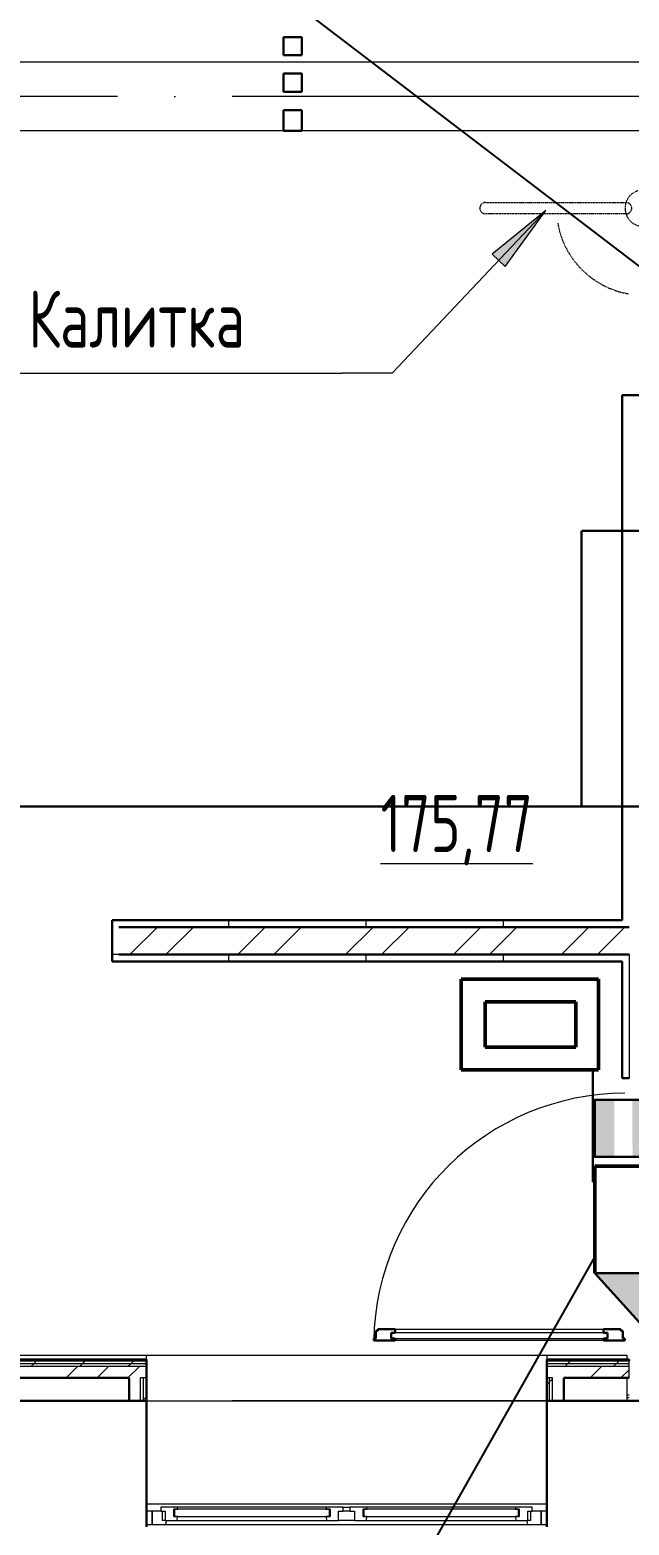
# Model space of a CAD drawing. Header units: millimetres. Extents: x -325553 to 627452, y -28539 to 738858.
# Drawn here: x -15449 to -12830, y 185171 to 191705 of the extents above; entities that cross this region are included whole.
import ezdxf
from ezdxf.enums import TextEntityAlignment as Align

# ---------------------------------------------------------------- set-up
doc = ezdxf.new("R2010")
doc.units = ezdxf.units.MM
doc.set_wipeout_variables(frame=1)
for name, pattern in [('ADSK_Линия сетки', [25, 20, -2.5, 0, -2.5]), ('ADSK_Невидимые', [5, 3, -2]), ('ADSK_Сверху', [450, 300, -150]), ('штриховаяX2', [1.5, 1, -0.5])]:
    doc.linetypes.add(name, pattern=pattern)
doc.layers.add('000_доп.МДУ', color=7, linetype='Continuous')
for name, color, linetype, lineweight in [('_ Окна', 7, 'Continuous', 9), ('RC-Извещатели_охранные', 5, 'Continuous', 30), ('RC-Линии_связи-Адресные', 5, 'Continuous', 30), ('Аннотация', 7, 'Continuous', 18), ('Двери', 252, 'Continuous', 9), ('Линии', 7, 'Continuous', 9), ('Марки помещений', 252, 'Continuous', 20), ('Обобщенные модели', 252, 'Continuous', 18), ('Ограждение', 252, 'Continuous', 9), ('Окна', 252, 'Continuous', 9), ('Оси', 252, 'Continuous', 9), ('СКУД', 1, 'Continuous', 30), ('Стены внутренние', 7, 'Continuous', 18), ('Стены наружные', 7, 'Continuous', 18), ('Стены штриховка', 7, 'Continuous', 9)]:
    doc.layers.add(name, color=color, linetype=linetype, lineweight=lineweight)
doc.layers.add('Двери открывание', color=7, linetype='Continuous', lineweight=9, true_color=0xc0c0c0)
doc.styles.add('GOST Common_3', font='', dxfattribs={"height": 3.5})
doc.styles.get("Standard").update_dxf_attribs({"font": ''})
doc.styles.get('GOST Common_3').set_extended_font_data('GOST 2.304 type A')
doc.styles.get('Standard').set_extended_font_data('GOST type B')

# ---------------------------------------------------------------- blocks, each defined once
blk = doc.blocks.new('1 этаж')
at = {"layer": 'Аннотация', "lineweight": 20, "true_color": 0x636466}
blk.add_hatch(color=251, dxfattribs=at).paths.add_polyline_path([(-13935, 20658.5), (-14169.6, 20467.4), (-14112.2, 20413.2)])
at = {"layer": '_ Окна', "color": 251, "true_color": 0x636466}
for p, q in [((-15655.8, 14974.3), (-15680.8, 14974.3)), ((-15655.8, 14916.3), (-15655.8, 14974.3)), ((-15557.8, 14982.3), (-15560.8, 14982.3)), ((-15560.8, 14982.3), (-15560.8, 14950.3)), ((-14880.8, 14982.3), (-15557.8, 14982.3)), ((-15557.8, 14982.3), (-15557.8, 14950.3)), ((-15557.8, 14950.3), (-15557.8, 14982.3)), ((-14880.8, 14950.3), (-14880.8, 14982.3)), ((-14880.8, 14982.3), (-14880.8, 14950.3)), ((-14877.8, 14982.3), (-14880.8, 14982.3)), ((-14877.8, 14950.3), (-14877.8, 14982.3)), ((-14730.8, 14982.3), (-14733.8, 14982.3)), ((-14733.8, 14982.3), (-14733.8, 14950.3)), ((-14053.8, 14982.3), (-14730.8, 14982.3)), ((-14730.8, 14982.3), (-14730.8, 14950.3)), ((-14730.8, 14950.3), (-14730.8, 14982.3)), ((-14053.8, 14950.3), (-14053.8, 14982.3)), ((-14053.8, 14982.3), (-14053.8, 14950.3)), ((-14050.8, 14982.3), (-14053.8, 14982.3)), ((-14050.8, 14950.3), (-14050.8, 14982.3)), ((-13930.8, 14974.3), (-13955.8, 14974.3)), ((-13955.8, 14974.3), (-13955.8, 14916.3)), ((-15680.8, 14916.3), (-15655.8, 14916.3)), ((-15560.8, 14950.3), (-15557.8, 14950.3)), ((-15557.8, 14950.3), (-14880.8, 14950.3)), ((-14880.8, 14950.3), (-14877.8, 14950.3)), ((-14733.8, 14950.3), (-14730.8, 14950.3)), ((-14730.8, 14950.3), (-14053.8, 14950.3)), ((-14053.8, 14950.3), (-14050.8, 14950.3)), ((-13955.8, 14916.3), (-13930.8, 14916.3))]:
    blk.add_line(p, q, dxfattribs=at)
at = {"layer": '_ Окна', "color": 251, "lineweight": 18, "true_color": 0x636466}
for p, q in [((-15617.8, 14974.3), (-15655.8, 14974.3)), ((-15655.8, 14974.3), (-15655.8, 14916.3)), ((-15561.8, 14991.3), (-15617.8, 14991.3)), ((-15617.8, 14991.3), (-15617.8, 14974.3)), ((-15617.8, 14974.3), (-15597.8, 14974.3)), ((-15609.8, 14933.3), (-15609.8, 14974.3)), ((-15597.8, 14974.3), (-15597.8, 14933.3)), ((-15560.8, 14990.3), (-15561.8, 14991.3)), ((-15559.8, 14991.3), (-15560.8, 14990.3)), ((-15560.8, 14950.3), (-15560.8, 14982.3)), ((-15560.8, 14982.3), (-15542.8, 14982.3)), ((-15545.2, 14991.3), (-15559.8, 14991.3)), ((-15542.8, 14982.3), (-15545.2, 14991.3)), ((-14893.4, 14991.3), (-14895.8, 14982.3)), ((-14895.8, 14982.3), (-14877.8, 14982.3)), ((-14878.8, 14991.3), (-14893.4, 14991.3)), ((-14877.8, 14990.3), (-14878.8, 14991.3)), ((-14876.8, 14991.3), (-14877.8, 14990.3)), ((-14877.8, 14982.3), (-14877.8, 14950.3)), ((-14820.8, 14991.3), (-14876.8, 14991.3)), ((-14840.8, 14933.3), (-14840.8, 14974.3)), ((-14840.8, 14974.3), (-14820.8, 14974.3)), ((-14820.8, 14974.3), (-14820.8, 14991.3)), ((-14734.8, 14991.3), (-14790.8, 14991.3)), ((-14790.8, 14991.3), (-14790.8, 14974.3)), ((-14790.8, 14974.3), (-14770.8, 14974.3)), ((-14770.8, 14974.3), (-14770.8, 14933.3)), ((-14733.8, 14990.3), (-14734.8, 14991.3)), ((-14732.8, 14991.3), (-14733.8, 14990.3)), ((-14733.8, 14950.3), (-14733.8, 14982.3)), ((-14733.8, 14982.3), (-14715.8, 14982.3)), ((-14718.2, 14991.3), (-14732.8, 14991.3)), ((-14715.8, 14982.3), (-14718.2, 14991.3)), ((-14066.4, 14991.3), (-14068.8, 14982.3)), ((-14068.8, 14982.3), (-14050.8, 14982.3)), ((-14051.8, 14991.3), (-14066.4, 14991.3)), ((-14050.8, 14990.3), (-14051.8, 14991.3)), ((-14049.8, 14991.3), (-14050.8, 14990.3)), ((-14050.8, 14982.3), (-14050.8, 14950.3)), ((-13993.8, 14991.3), (-14049.8, 14991.3)), ((-14013.8, 14933.3), (-14013.8, 14974.3)), ((-14013.8, 14974.3), (-13993.8, 14974.3)), ((-14001.8, 14974.3), (-14001.8, 14933.3)), ((-13993.8, 14974.3), (-13993.8, 14991.3)), ((-13955.8, 14974.3), (-13993.8, 14974.3)), ((-13955.8, 14916.3), (-13955.8, 14974.3)), ((-15655.8, 14916.3), (-15596.4, 14916.3)), ((-15597.8, 14933.3), (-15609.8, 14933.3)), ((-15597.8, 14933.3), (-15547.4, 14933.3)), ((-15596.4, 14916.3), (-15591.8, 14933.3)), ((-15542.8, 14950.3), (-15560.8, 14950.3)), ((-15547.4, 14933.3), (-15542.8, 14950.3)), ((-14877.8, 14950.3), (-14895.8, 14950.3)), ((-14895.8, 14950.3), (-14891.2, 14933.3)), ((-14891.2, 14933.3), (-14840.8, 14933.3)), ((-14770.8, 14933.3), (-14720.4, 14933.3)), ((-14715.8, 14950.3), (-14733.8, 14950.3)), ((-14720.4, 14933.3), (-14715.8, 14950.3)), ((-14050.8, 14950.3), (-14068.8, 14950.3)), ((-14068.8, 14950.3), (-14064.2, 14933.3)), ((-14064.2, 14933.3), (-14013.8, 14933.3)), ((-14019.8, 14933.3), (-14015.2, 14916.3)), ((-14015.2, 14916.3), (-13955.8, 14916.3)), ((-14001.8, 14933.3), (-14013.8, 14933.3))]:
    blk.add_line(p, q, dxfattribs=at)
at = {"layer": 'Аннотация', "color": 251, "lineweight": 20, "true_color": 0x636466}
for p, q in [((-13935, 20658.5), (-14606.1, 19947.3)), ((-13935, 20658.5), (-14169.6, 20467.4)), ((-14112.2, 20413.2), (-13935, 20658.5)), ((-14169.6, 20467.4), (-14112.2, 20413.2)), ((-16324.8, 19947.3), (-14824.8, 19947.3)), ((-14606.1, 19947.3), (-14824.8, 19947.3))]:
    blk.add_line(p, q, dxfattribs=at)
at = {"layer": 'Двери', "color": 251, "lineweight": 30, "true_color": 0x636466}
for p, q in [((-14677.8, 15762.3), (-14668.8, 15762.3)), ((-14677.8, 15728.3), (-14677.8, 15762.3)), ((-14668.8, 15770.3), (-14592.8, 15770.3)), ((-14668.8, 15762.3), (-14668.8, 15770.3)), ((-14592.8, 15753.3), (-14610.8, 15753.3)), ((-14610.8, 15753.3), (-14610.8, 15729.3)), ((-14592.8, 15770.3), (-14592.8, 15753.3)), ((-13682.8, 15770.3), (-13606.8, 15770.3)), ((-13682.8, 15770.3), (-13682.8, 15753.3)), ((-13682.8, 15753.3), (-13664.8, 15753.3)), ((-13664.8, 15753.3), (-13664.8, 15729.3)), ((-13606.8, 15770.3), (-13606.8, 15762.3)), ((-13606.8, 15762.3), (-13597.8, 15762.3)), ((-13597.8, 15762.3), (-13597.8, 15728.3)), ((-14686.8, 15728.3), (-14677.8, 15728.3)), ((-14686.8, 15720.3), (-14686.8, 15728.3)), ((-14592.8, 15720.3), (-14686.8, 15720.3)), ((-14610.8, 15729.3), (-14592.8, 15729.3)), ((-14592.8, 15729.3), (-14592.8, 15720.3)), ((-13682.8, 15729.3), (-13682.8, 15720.3)), ((-13664.8, 15729.3), (-13682.8, 15729.3)), ((-13588.8, 15720.3), (-13682.8, 15720.3)), ((-13597.8, 15728.3), (-13588.8, 15728.3)), ((-13588.8, 15728.3), (-13588.8, 15720.3))]:
    blk.add_line(p, q, dxfattribs=at)
at = {"layer": 'Двери', "color": 251, "true_color": 0x636466}
for p, q in [((-13664.8, 15753.3), (-14610.8, 15753.3)), ((-14610.8, 15753.3), (-14610.8, 15729.3)), ((-14592.8, 15770.3), (-13682.8, 15770.3)), ((-13664.8, 15729.3), (-13664.8, 15753.3)), ((-14610.8, 15729.3), (-13664.8, 15729.3)), ((-13682.8, 15720.3), (-14592.8, 15720.3))]:
    blk.add_line(p, q, dxfattribs=at)
at = {"layer": 'Двери открывание', "color": 251, "true_color": 0x636466}
blk.add_arc((-13588.8, 15702.3), 1098, 90, 179.06068, dxfattribs=at)
at = {"layer": 'Линии', "color": 251, "linetype": 'ADSK_Сверху', "ltscale": 100, "true_color": 0x636466}
for p, q in [((-7750.8, 21306.3), (-28215.8, 21306.3)), ((-7750.8, 21006.3), (-28215.8, 21006.3))]:
    blk.add_line(p, q, dxfattribs=at)
at = {"layer": 'Обобщенные модели', "color": 251, "linetype": 'ADSK_Невидимые', "true_color": 0x636466}
for p, q in [((-14198.3, 20693.3), (-13584.3, 20693.3)), ((-13584.3, 20643.3), (-14198.3, 20643.3))]:
    blk.add_line(p, q, dxfattribs=at)
for centre, radius, start, end in [((-13508.3, 20668.3), 80, 107.94466, 0), ((-14198.3, 20668.3), 25, 90, 180), ((-14198.3, 20668.3), 25, 180, 270), ((-13584.3, 20668.3), 25, 0, 90), ((-13584.3, 20668.3), 25, 270, 0), ((-13508.3, 20668.3), 380, 190, 260)]:
    blk.add_arc(centre, radius, start, end, dxfattribs=at)
at = {"layer": 'Ограждение', "color": 251, "true_color": 0x636466}
for p, q in [((-27566.2, 15656.3), (-13580.8, 15656.3)), ((-15680.8, 15636.3), (-15680.8, 15656.3)), ((-15680.8, 15656.3), (-13930.8, 15656.3)), ((-13930.8, 15656.3), (-13930.8, 15636.3)), ((-13580.8, 15656.3), (-13580.8, 15636.1)), ((-13580.8, 15556.3), (-13580.8, 15456.3)), ((-15680.8, 15456.3), (-13930.8, 15456.3)), ((-13570.8, 15481.3), (-13580.8, 15481.3)), ((-13580.8, 15471.3), (-13570.8, 15471.3)), ((-15680.8, 15006.3), (-13930.8, 15006.3))]:
    blk.add_line(p, q, dxfattribs=at)
at = {"layer": 'Окна', "color": 251, "true_color": 0x636466}
for p, q in [((-15559.8, 14991.3), (-15561.8, 14991.3)), ((-14893.4, 14991.3), (-15545.2, 14991.3)), ((-14876.8, 14991.3), (-14878.8, 14991.3)), ((-14820.8, 14991.3), (-14790.8, 14991.3)), ((-14790.8, 14974.3), (-14820.8, 14974.3)), ((-14732.8, 14991.3), (-14734.8, 14991.3)), ((-14066.4, 14991.3), (-14718.2, 14991.3)), ((-14049.8, 14991.3), (-14051.8, 14991.3)), ((-15596.4, 14916.3), (-14015.2, 14916.3)), ((-15547.4, 14933.3), (-14891.2, 14933.3)), ((-14770.8, 14933.3), (-14840.8, 14933.3)), ((-14720.4, 14933.3), (-14064.2, 14933.3))]:
    blk.add_line(p, q, dxfattribs=at)
at = {"layer": 'Оси', "color": 251, "linetype": 'ADSK_Линия сетки', "ltscale": 100, "true_color": 0x636466}
for p, q in [((-805.8, 21156.3), (-72528.1, 21156.3)), ((-805.8, 15456.3), (-72528.1, 15456.3))]:
    blk.add_line(p, q, dxfattribs=at)
at = {"layer": 'Стены внутренние', "color": 251, "lineweight": 30, "true_color": 0x636466}
for p, q in [((-15000.8, 21416.3), (-15080.8, 21416.3)), ((-15080.8, 21416.3), (-15080.8, 21336.3)), ((-15000.8, 21336.3), (-15000.8, 21416.3)), ((-15080.8, 21336.3), (-15000.8, 21336.3)), ((-15000.8, 21256.3), (-15080.8, 21256.3)), ((-15080.8, 21256.3), (-15080.8, 21176.3)), ((-15000.8, 21176.3), (-15000.8, 21256.3)), ((-15080.8, 21176.3), (-15000.8, 21176.3)), ((-15000.8, 21096.3), (-15080.8, 21096.3)), ((-15080.8, 21096.3), (-15080.8, 21006.3)), ((-15000.8, 21006.3), (-15000.8, 21096.3)), ((-15080.8, 21006.3), (-15000.8, 21006.3)), ((-15755.8, 15456.3), (-16670.8, 15456.3)), ((-15680.8, 14906.3), (-15680.8, 15456.3)), ((-13930.8, 15456.3), (-13930.8, 14906.3)), ((-13570.8, 15456.3), (-13855.8, 15456.3))]:
    blk.add_line(p, q, dxfattribs=at)
at = {"layer": 'Стены внутренние', "color": 251, "linetype": 'Continuous', "lineweight": 9, "true_color": 0x636466}
blk.add_line((-15080.8, 21096), (-15000.8, 21096), dxfattribs=at)
at = {"layer": 'Стены наружные', "color": 251, "lineweight": 30, "true_color": 0x636466}
for p, q in [((-13600.8, 19851.3), (-13450.8, 19851.3)), ((-13600.8, 17556.3), (-13600.8, 19851.3)), ((-13600.8, 17556.3), (-15830.8, 17556.3)), ((-15830.8, 17556.3), (-15830.8, 17376.3)), ((-13570.8, 17526.3), (-15800.8, 17526.3)), ((-15800.8, 17406.3), (-13570.8, 17406.3)), ((-15830.8, 17376.3), (-13600.8, 17376.3)), ((-13600.8, 17376.3), (-13600.8, 16866.3)), ((-13600.8, 16866.3), (-13570.8, 16866.3)), ((-15680.8, 15636.3), (-16745.8, 15636.3)), ((-15680.8, 15456.3), (-15680.8, 15636.3)), ((-13570.8, 15636.3), (-13930.8, 15636.3)), ((-13930.8, 15636.3), (-13930.8, 15456.3)), ((-13570.8, 15631.3), (-13570.8, 15636.3)), ((-16670.8, 15556.3), (-15755.8, 15556.3)), ((-15755.8, 15556.3), (-15755.8, 15456.3)), ((-13855.8, 15556.3), (-13570.8, 15556.3)), ((-13855.8, 15456.3), (-13855.8, 15556.3)), ((-15755.8, 15456.3), (-15680.8, 15456.3)), ((-13930.8, 15456.3), (-13855.8, 15456.3)), ((-13570.8, 15456.3), (-13420.8, 15456.3))]:
    blk.add_line(p, q, dxfattribs=at)
at = {"layer": 'Стены наружные', "color": 251, "linetype": 'Continuous', "lineweight": 9, "true_color": 0x636466}
for p, q in [((-15752.5, 17406.3), (-15632.5, 17526.3)), ((-15595.3, 17406.3), (-15475.3, 17526.3)), ((-15319.8, 17526.3), (-15319.8, 17556.3)), ((-15281, 17406.3), (-15161, 17526.3)), ((-15123.9, 17406.3), (-15003.9, 17526.3)), ((-14809.6, 17406.3), (-14689.6, 17526.3)), ((-14719.8, 17526.3), (-14719.8, 17556.3)), ((-14652.4, 17406.3), (-14532.4, 17526.3)), ((-14338.1, 17406.3), (-14218.1, 17526.3)), ((-14180.9, 17406.3), (-14060.9, 17526.3)), ((-14119.8, 17526.3), (-14119.8, 17556.3)), ((-13866.6, 17406.3), (-13746.6, 17526.3)), ((-13709.5, 17406.3), (-13589.5, 17526.3)), ((-15319.8, 17376.3), (-15319.8, 17406.3)), ((-14719.8, 17376.3), (-14719.8, 17406.3)), ((-14119.8, 17376.3), (-14119.8, 17406.3)), ((-16185.3, 15606.3), (-16172.8, 15618.8)), ((-16172.8, 15618.8), (-16160.3, 15631.3)), ((-16160.3, 15631.3), (-16155.3, 15636.3)), ((-15973.2, 15606.3), (-15960.7, 15618.8)), ((-15960.7, 15618.8), (-15948.2, 15631.3)), ((-15761, 15606.3), (-15748.5, 15618.8)), ((-15748.5, 15618.8), (-15736, 15631.3)), ((-15736, 15631.3), (-15731, 15636.3)), ((-13851.8, 15606.3), (-13839.3, 15618.8)), ((-13839.3, 15618.8), (-13826.8, 15631.3)), ((-13639.7, 15606.3), (-13627.2, 15618.8)), ((-13627.2, 15618.8), (-13614.7, 15631.3)), ((-13614.7, 15631.3), (-13609.7, 15636.3)), ((-16031.2, 15556.3), (-15981.2, 15606.3)), ((-15896.2, 15556.3), (-15846.2, 15606.3)), ((-15761.3, 15556.3), (-15711.3, 15606.3)), ((-13918.3, 15539.8), (-13905.8, 15552.3)), ((-13741.2, 15556.3), (-13691.2, 15606.3)), ((-13606.3, 15556.3), (-13570.8, 15591.7)), ((-13930.8, 15527.3), (-13918.3, 15539.8)), ((-15698.9, 15456.3), (-15693.3, 15461.9)), ((-15693.3, 15461.9), (-15680.8, 15474.4))]:
    blk.add_line(p, q, dxfattribs=at)
at = {"layer": 'Стены штриховка', "color": 251, "true_color": 0x636466}
for p, q in [((-15800.8, 17406.3), (-15830.8, 17406.3)), ((-13570.8, 17406.3), (-13570.8, 16866.3)), ((-16745.8, 15631.3), (-15680.8, 15631.3)), ((-15680.8, 15631.3), (-16745.8, 15631.3)), ((-15680.8, 15618.8), (-16745.8, 15618.8)), ((-13930.8, 15631.3), (-13570.8, 15631.3)), ((-13570.8, 15631.3), (-13930.8, 15631.3)), ((-13570.8, 15618.8), (-13930.8, 15618.8)), ((-13570.8, 15556.3), (-13570.8, 15631.3)), ((-15680.8, 15606.3), (-16745.8, 15606.3)), ((-15705.8, 15456.3), (-15705.8, 15556.3)), ((-15680.8, 15556.3), (-15705.8, 15556.3)), ((-15693.3, 15456.3), (-15693.3, 15556.3)), ((-13570.8, 15606.3), (-13930.8, 15606.3)), ((-13905.8, 15556.3), (-13930.8, 15556.3)), ((-13918.3, 15456.3), (-13918.3, 15556.3)), ((-13905.8, 15456.3), (-13905.8, 15556.3))]:
    blk.add_line(p, q, dxfattribs=at)
at = {"layer": 'Аннотация', "color": 251, "true_color": 0x636466, "style": 'GOST Common_3', "width": 0.9}
blk.add_text('Калитка', height=250, dxfattribs=at).set_placement((-16196.7, 20059))
at = {"layer": 'Марки помещений', "color": 251, "true_color": 0x636466, "style": 'GOST Common_3', "width": 0.9}
blk.add_text('%%U175,77', height=250, dxfattribs=at).set_placement((-14656.9, 17854.4))
blk = doc.blocks.new('*U1251')
blk.add_wipeout([(-509.8, -125), (-234.3, 125), (234.2, 125), (234.2, -125)]).dxf.layer = 'СКУД'
at = {"layer": 'СКУД'}
h = blk.add_hatch(color=256, dxfattribs=at)
h.dxf.hatch_style = 1
h.set_gradient(color1=(255, 0, 0), color2=(255, 0, 0), tint=1)
h.paths.add_polyline_path([(-509.8, -125), (-234.3, -125), (-234.3, 125)])
at = {"layer": 'СКУД', "lineweight": 50}
for p, q in [((234.2, 125), (-234.3, 125)), ((-509.8, -125), (234.2, -125))]:
    blk.add_line(p, q, dxfattribs=at)
at = {"layer": 'СКУД'}
blk.add_line((234.2, -125), (234.2, 125), dxfattribs=at)
for points in [[(-509.8, -125), (-234.3, 125)], [(-234.3, 125), (-234.3, -125)]]:
    blk.add_lwpolyline(points, dxfattribs=at)
at = {"layer": 'СКУД', "lineweight": 50}
blk.add_lwpolyline([(234.2, -125), (234.2, 125)], dxfattribs=at)
blk = doc.blocks.new('RC-UGO-IOM-01')
at = {"layer": 'RC-Извещатели_охранные'}
blk.add_point((0, 0), dxfattribs=at)
blk.add_attdef('PSTN', text='', height=2.5, dxfattribs=at).set_placement((0.98, 2.6), align=Align.BOTTOM_LEFT)
blk.add_wipeout([(2.5, -2.5), (2.5, 2.5), (-2.5, 2.5), (-2.5, -2.5)]).dxf.layer = 'RC-Извещатели_охранные'
blk.add_wipeout([(-2.5, -2.5), (-2.5, 2.5), (2.5, 2.5), (2.5, -2.5)]).dxf.layer = 'RC-Извещатели_охранные'
h = blk.add_hatch(color=256, dxfattribs=at)
h.dxf.hatch_style = 1
h.paths.add_polyline_path([(2.5, 0.8), (2.5, 2.51), (-2.5, 2.5), (-2.5, 0.8)])
h = blk.add_hatch(color=256, dxfattribs=at)
h.dxf.hatch_style = 1
h.paths.add_polyline_path([(2.5, -2.5), (2.5, -0.79), (-2.5, -0.8), (-2.5, -2.5)])
blk.add_lwpolyline([(-2.5, -2.5), (2.5, -2.5), (2.5, 2.5), (-2.5, 2.5)], close=True, dxfattribs=at)
blk = doc.blocks.new('считыватель')
at = {"layer": 'СКУД', "linetype": 'ByBlock', "lineweight": 50, "ltscale": 100}
for p, q in [((-165.4, -250), (-165.4, 250)), ((165.4, 250), (-165.4, 250)), ((165.4, 250), (165.4, -250)), ((-82.7, 163.4), (82.7, 163.4)), ((-82.7, -167.3), (-82.7, 163.4)), ((82.7, 163.4), (82.7, -167.3)), ((82.7, -167.3), (-82.7, -167.3)), ((165.4, -250), (-165.4, -250))]:
    blk.add_line(p, q, dxfattribs=at)

msp = doc.modelspace()

# ---------------------------------------------------------------- linework, layer by layer
at = {"color": 7}
for points in [[(-16970.8, 193865), (-11805.2, 189924.2)], [(-14411.2, 183812.2), (-12859.4, 186555.9)]]:
    msp.add_lwpolyline(points, dxfattribs=at)
at = {"layer": 'RC-Линии_связи-Адресные', "color": 3, "linetype": 'штриховаяX2', "ltscale": 2}
for p, q in [((-12306.2, 189515.7), (-13038.5, 189515.7)), ((-13038.5, 189515.7), (-13038.5, 188311.9)), ((-13038.5, 188311.9), (-7212, 188311.9))]:
    msp.add_line(p, q, dxfattribs=at)
at = {"layer": 'RC-Линии_связи-Адресные', "color": 5, "linetype": 'штриховаяX2', "ltscale": 2}
msp.add_line((-32794.3, 188311.9), (-13038.5, 188311.9), dxfattribs=at)
at = {"layer": 'RC-Линии_связи-Адресные', "color": 4, "linetype": 'штриховаяX2', "ltscale": 2}
msp.add_lwpolyline([(-12989.2, 187155.9), (-12989.2, 186669.7), (-12497.7, 186669.7)], dxfattribs=at)

# ---------------------------------------------------------------- block references
at = {"layer": '000_доп.МДУ', "color": 7, "lineweight": 0}
msp.add_blockref('1 этаж', (740.6, 170258), dxfattribs=at)
at = {"layer": 'СКУД', "xscale": 1.2, "yscale": 1.2, "zscale": 1.2, "rotation": 90}
msp.add_blockref('считыватель', (-13263.9, 187358.9), dxfattribs=at)

# ---------------------------------------------------------------- next in the draw order: block references
at = {"layer": 'RC-Извещатели_охранные', "color": 1, "ltscale": 0.01, "xscale": 50, "yscale": 50, "zscale": 50, "rotation": 90}
msp.add_blockref('RC-UGO-IOM-01', (-12855.2, 186905), dxfattribs=at)
at = {"layer": 'СКУД', "rotation": 90}
msp.add_blockref('*U1251', (-12855.2, 186506.3), dxfattribs=at)

doc.saveas('drawing.dxf')
